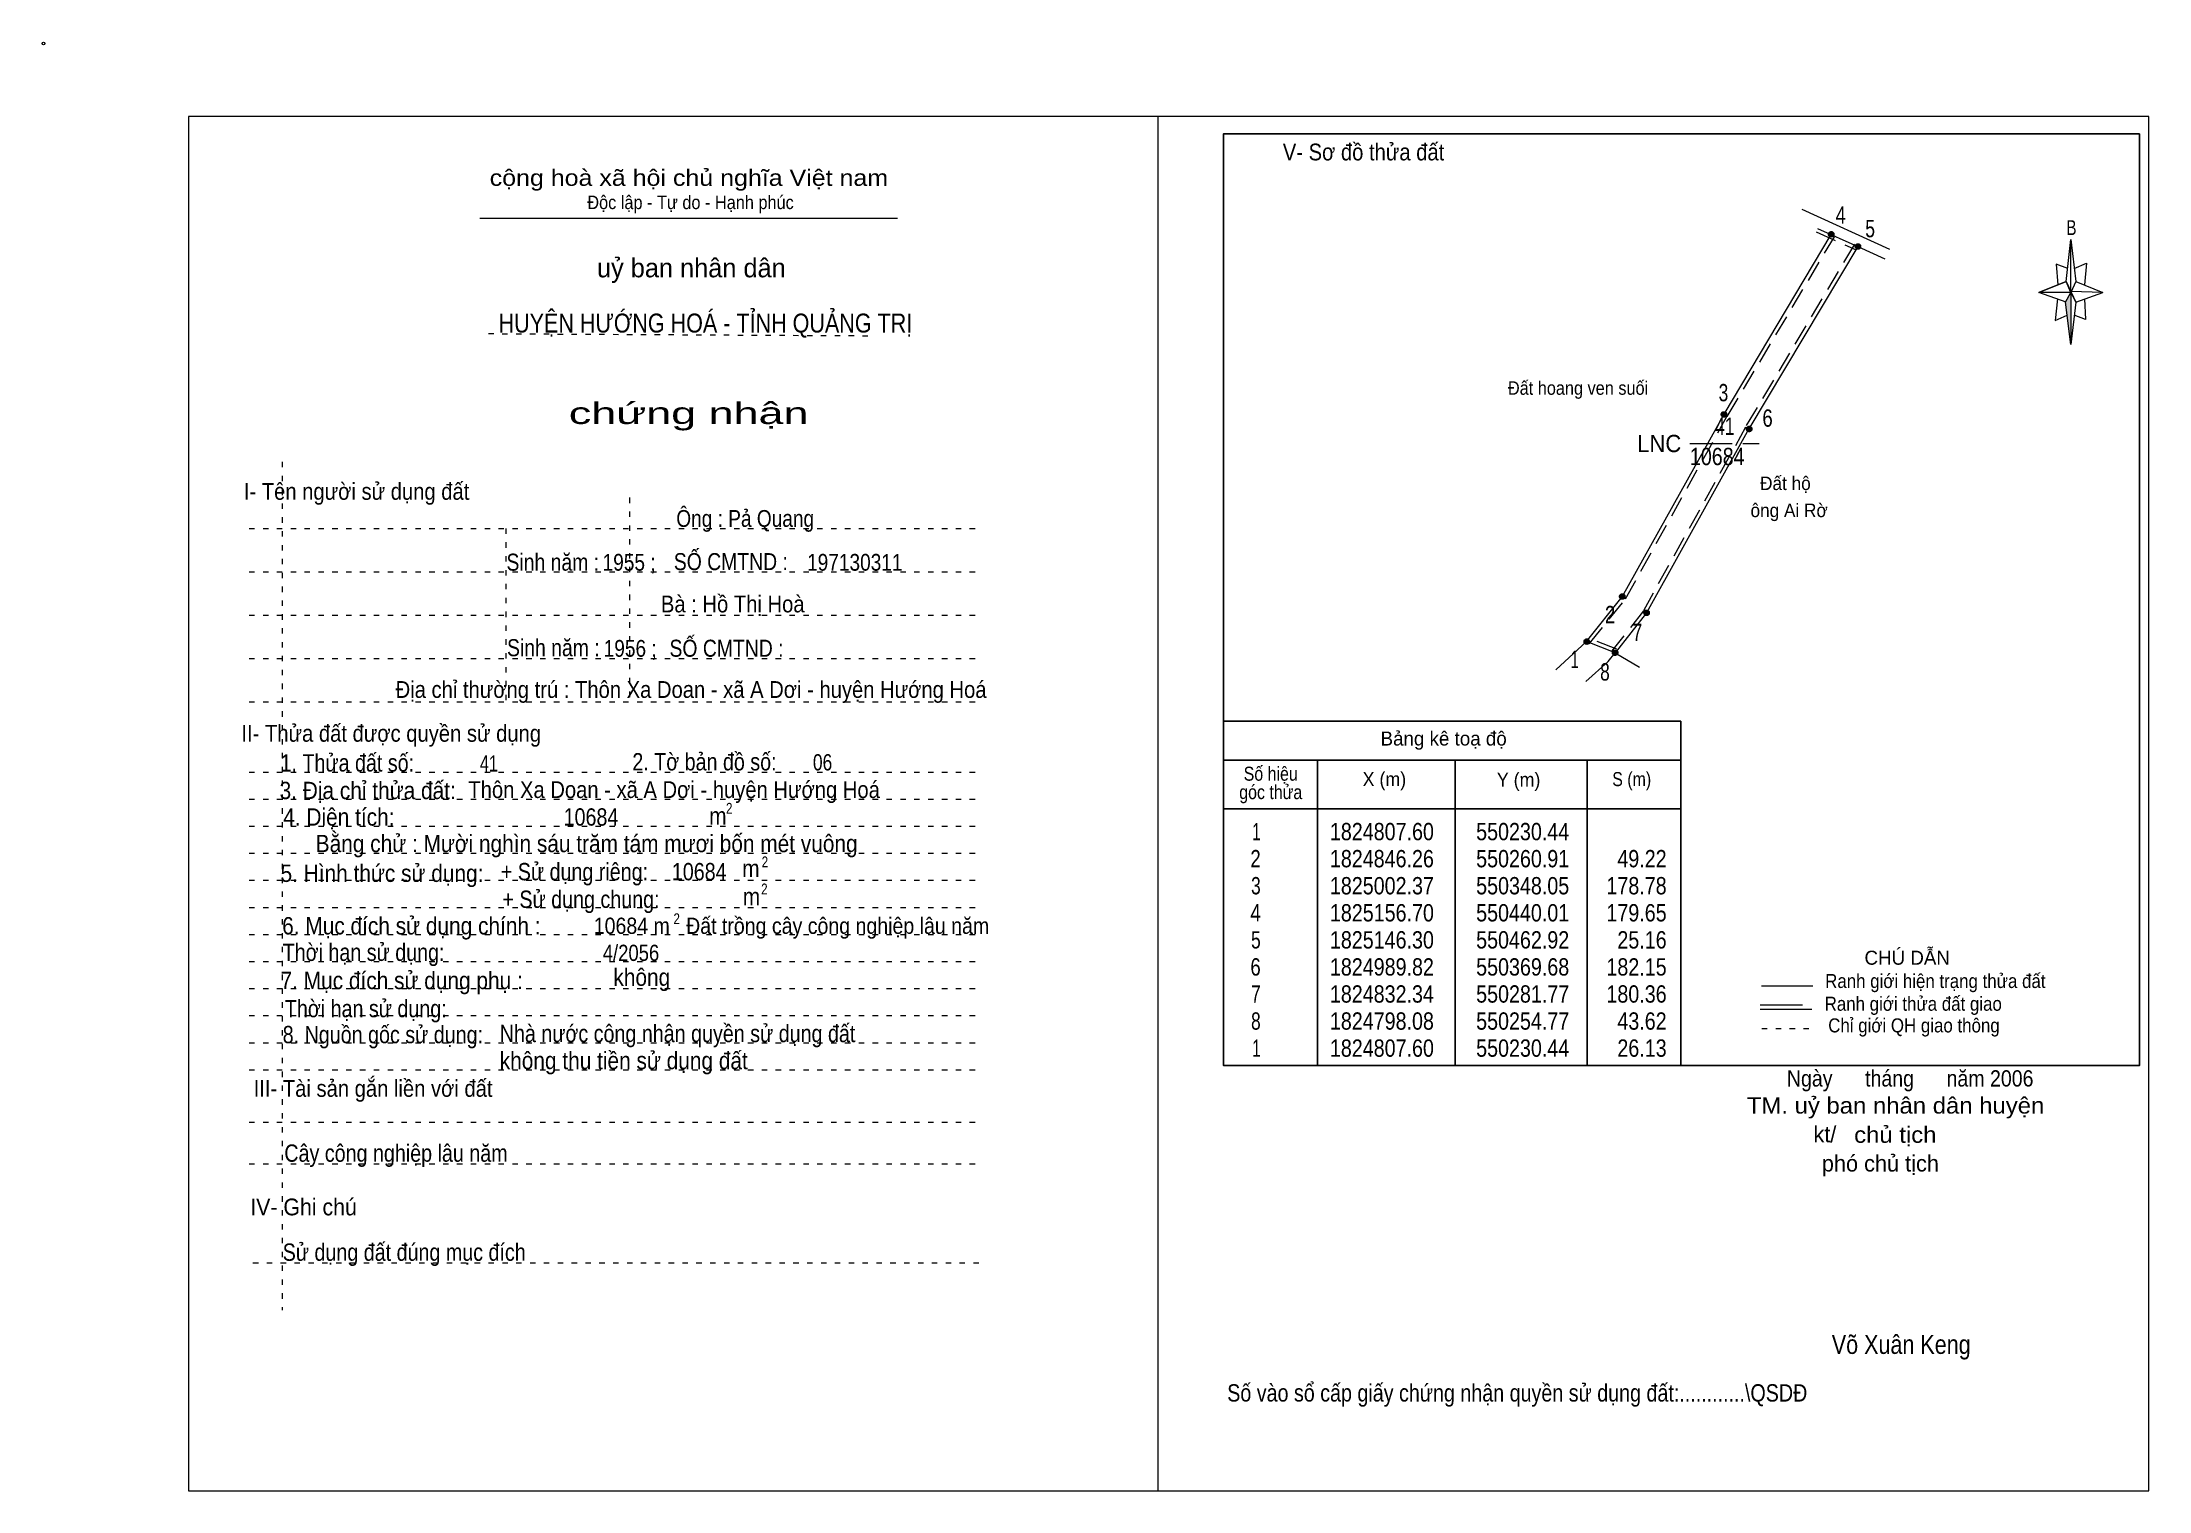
# Model space of a CAD drawing. Header units: centimetres. Extents: x -1.6 to 37.4, y -1.3 to 25.5.
import ezdxf
from ezdxf.enums import TextEntityAlignment as Align

# ---------------------------------------------------------------- set-up
doc = ezdxf.new("R2010")
doc.units = ezdxf.units.CM
doc.header["$LTSCALE"] = 0.13
for name, pattern in [('DOTTED', [1.5, 0.3, -1.2]), ('LONG_DASHED', [7.5, 6, -1.5]), ('MEDIUM_DASHED', [4.5, 3, -1.5])]:
    doc.linetypes.add(name, pattern=pattern)
for name, color, linetype, lineweight in [('1', 7, 'DOTTED', 13), ('10', 7, 'Continuous', 13), ('2', 7, 'Continuous', 25), ('3', 7, 'Continuous', 13), ('30', 7, 'Continuous', 13), ('32', 7, 'LONG_DASHED', 13), ('33', 7, 'LONG_DASHED', 13), ('35', 7, 'Continuous', 13)]:
    doc.layers.add(name, color=color, linetype=linetype, lineweight=lineweight)

msp = doc.modelspace()

# ---------------------------------------------------------------- hatches: boundary and pattern name
at = {"layer": '30'}
msp.add_hatch(color=256, dxfattribs=at).paths.add_polyline_path([(35.91, 20.87), (35.91, 19.91), (35.81, 20.69)])
at = {"layer": '32'}
for points in [[(31.5314, 21.9447, 1), (31.4314, 21.9447, 1)], [(32.0253, 21.7205, 1), (31.9253, 21.7205, 1)], [(29.5491, 18.6179, 1), (29.4491, 18.6179, 1)], [(30.0153, 18.3474, 1), (29.9153, 18.3474, 1)], [(27.6707, 15.2527, 1), (27.5707, 15.2527, 1)], [(28.1203, 14.9527, 1), (28.0203, 14.9527, 1)], [(27.0138, 14.4194, 1), (26.9138, 14.4194, 1)], [(27.5383, 14.2142, 1), (27.4383, 14.2142, 1)]]:
    msp.add_hatch(color=256, dxfattribs=at).paths.add_polyline_path(points)

# ---------------------------------------------------------------- linework, layer by layer
at = {"layer": '1', "linetype": 'Continuous'}
msp.add_line((6.51, 22.24), (14.23, 22.24), dxfattribs=at)
at = {"layer": '1'}
for p, q in [((6.67, 20.11), (13.82, 20.07)), ((2.86, 17.74), (2.86, 2.07)), ((9.28, 17.08), (9.28, 13.31)), ((2.25, 16.51), (15.75, 16.51)), ((6.99, 16.51), (6.99, 13.31)), ((2.25, 15.71), (15.75, 15.71)), ((2.25, 14.91), (15.75, 14.91)), ((2.25, 14.11), (15.75, 14.11)), ((2.25, 13.31), (15.75, 13.31)), ((2.25, 12.01), (15.75, 12.01)), ((2.25, 11.51), (15.75, 11.51)), ((2.25, 11.01), (15.75, 11.01)), ((2.25, 10.51), (15.75, 10.51)), ((2.25, 10.01), (15.75, 10.01)), ((2.25, 9.51), (15.75, 9.51)), ((2.25, 9.01), (15.75, 9.01)), ((2.25, 8.51), (15.75, 8.51)), ((2.25, 8.01), (15.75, 8.01)), ((2.25, 7.51), (15.75, 7.51)), ((2.25, 7.01), (15.75, 7.01)), ((2.25, 6.51), (15.75, 6.51)), ((2.25, 5.54), (15.75, 5.54)), ((2.25, 4.77), (15.75, 4.77)), ((2.32, 2.94), (15.82, 2.94))]:
    msp.add_line(p, q, dxfattribs=at)
at = {"layer": '10'}
for p, q in [((30.94, 22.41), (32.56, 21.67)), ((31.97, 21.72), (32.47, 21.49)), ((26.39, 13.9), (26.96, 14.42)), ((26.95, 13.68), (27.36, 14.05)), ((27.36, 14.05), (27.49, 14.21)), ((27.49, 14.21), (27.94, 13.95))]:
    msp.add_line(p, q, dxfattribs=at)
at = {"layer": '10', "linetype": 'MEDIUM_DASHED'}
for p, q in [((29.56, 18.58), (31.54, 21.9)), ((31.2, 21.99), (31.94, 21.66)), ((31.91, 21.76), (29.9, 18.39)), ((27.52, 14.28), (26.99, 14.49))]:
    msp.add_line(p, q, dxfattribs=at)
at = {"layer": '10'}
for points in [[(26.96, 14.42), (27.62, 15.25), (29.5, 18.62), (31.48, 21.94)], [(31.23, 22.05), (31.97, 21.72), (29.96, 18.35)], [(29.96, 18.35), (28.07, 14.95), (27.49, 14.21), (26.96, 14.42)]]:
    msp.add_lwpolyline(points, dxfattribs=at)
at = {"layer": '10', "linetype": 'MEDIUM_DASHED'}
for points in [[(27.01, 14.38), (27.68, 15.21), (29.56, 18.59)], [(29.9, 18.38), (28.01, 14.99), (27.43, 14.25)]]:
    msp.add_lwpolyline(points, dxfattribs=at)
at = {"layer": '10'}
msp.add_circle((-1.55, 25.47), 0.025, dxfattribs=at)
at = {"layer": '2'}
for p, q in [((20.25, 12.95), (28.7, 12.95)), ((28.7, 6.59), (28.7, 12.95)), ((20.25, 12.23), (28.7, 12.23)), ((21.99, 6.59), (21.99, 12.23)), ((24.53, 10.89), (24.53, 12.23)), ((26.97, 12.23), (26.97, 6.59)), ((20.25, 11.33), (28.7, 11.33))]:
    msp.add_line(p, q, dxfattribs=at)
msp.add_lwpolyline([(37.18, 23.8), (20.25, 23.8), (20.25, 6.59), (37.18, 6.59)], close=True, dxfattribs=at)
msp.add_lwpolyline([(24.53, 6.59), (24.53, 10.39), (24.53, 10.89)], dxfattribs=at)
at = {"layer": '3'}
msp.add_line((19.04, 24.12), (19.04, -1.27), dxfattribs=at)
for points in [[(19.04, 24.12), (1.13, 24.12), (1.13, -1.27), (19.04, -1.27)], [(19.04, -1.27), (37.35, -1.27), (37.35, 24.12), (19.04, 24.12)]]:
    msp.add_lwpolyline(points, dxfattribs=at)
at = {"layer": '30'}
for p, q in [((35.82, 21.07), (35.91, 21.85)), ((36, 21.07), (36.5, 20.87)), ((35.82, 20.69), (35.32, 20.87)), ((36, 20.69), (35.91, 19.91)), ((36.16, 20.75), (36.18, 20.37)), ((36.18, 20.37), (35.97, 20.45))]:
    msp.add_line(p, q, dxfattribs=at)
for points in [[(35.91, 21.85), (36, 21.07), (35.91, 20.87)], [(35.91, 20.87), (35.32, 20.87), (35.82, 21.07), (36, 20.69), (36.5, 20.87), (35.91, 20.89)], [(35.91, 20.87), (35.91, 19.91), (35.81, 20.69)]]:
    msp.add_lwpolyline(points, close=True, dxfattribs=at)
for points in [[(35.97, 21.31), (36.2, 21.41), (36.16, 21.01)], [(35.91, 20.87), (35.82, 21.07), (35.32, 20.87)], [(35.85, 21.31), (35.64, 21.39), (35.67, 21.01)], [(35.66, 20.75), (35.62, 20.35), (35.84, 20.45)], [(35.91, 20.87), (36, 20.69), (36.5, 20.87)]]:
    msp.add_lwpolyline(points, dxfattribs=at)
at = {"layer": '32'}
for centre in [(31.4814, 21.9447), (31.9753, 21.7205), (29.4991, 18.6179), (29.9653, 18.3474), (27.6207, 15.2527), (28.0703, 14.9527), (26.9638, 14.4194), (27.4883, 14.2142)]:
    msp.add_circle(centre, 0.05, dxfattribs=at)
at = {"layer": '33'}
msp.add_line((28.87, 18.08), (30.15, 18.08), dxfattribs=at)
at = {"layer": '35'}
for p, q in [((30.19, 8.06), (31.14, 8.06)), ((30.17, 7.63), (31.12, 7.63))]:
    msp.add_line(p, q, dxfattribs=at)
at = {"layer": '35', "linetype": 'LONG_DASHED'}
msp.add_line((30.17, 7.71), (31.12, 7.71), dxfattribs=at)
at = {"layer": '35', "linetype": 'DOTTED'}
msp.add_line((30.2, 7.27), (31.19, 7.27), dxfattribs=at)

# ---------------------------------------------------------------- texts
at = {"layer": '1'}
for s, height, width, p in [('V- Sơ đồ thửa đất', 0.31, 0.9, (22.84, 23.31)), ('cộng hoà xã hội chủ nghĩa Việt nam', 0.3, 1.15, (10.375, 22.84)), ('Độc lập - Tự do - Hạnh phúc', 0.25, 0.9, (10.405, 22.41)), ('chứng nhận', 0.4, 1.55, (10.37, 18.44)), ('I- Tên người sử dụng đất', 0.31, 0.9, (4.235, 17.04)), ('II- Thửa đất được quyền sử dụng', 0.31, 0.9, (4.875, 12.57)), ('III- Tài sản gắn liền với đất', 0.31, 0.9, (4.54, 6.01)), ('IV- Ghi chú', 0.31, 0.95, (3.255, 3.82))]:
    msp.add_text(s, height=height, dxfattribs=dict(at, width=width)).set_placement(p, align=Align.CENTER)
msp.add_text('uỷ ban nhân dân', height=0.35, dxfattribs=at).set_placement((10.42, 21.15), align=Align.CENTER)
at = {"layer": '10'}
for s, width, p in [('  Đất hoang ven suối', 0.9, (25.34, 18.98)), ('  Đất hộ', 0.95, (29.99, 17.22)), ('ông Ai Rờ', 0.95, (29.99, 16.72))]:
    msp.add_text(s, height=0.25, dxfattribs=dict(at, width=width)).set_placement(p)
for s, height, width, p in [('Ông : Pả Quang', 0.31, 0.85, (11.415, 16.54)), ('Sinh năm :', 0.3149, 0.85, (7.86, 15.73)), ('1955 ;', 0.31, 0.85, (9.27, 15.73)), ('SỐ CMTND :', 0.3149, 0.85, (11.15, 15.74)), ('197130311', 0.31, 0.85, (13.44, 15.73)), ('Bà : Hồ Thị Hoà', 0.31, 0.9, (11.185, 14.96)), ('Sinh năm :', 0.3149, 0.85, (7.87, 14.15)), ('1956 ;', 0.31, 0.85, (9.29, 14.14)), ('SỐ CMTND :', 0.3149, 0.85, (11.07, 14.14)), ('Địa chỉ thường trú : Thôn Xa Doan - xã A Dơi - huyện Hướng Hoá', 0.31, 0.9, (10.415, 13.38)), ('41', 0.3, 0.75, (6.68, 12.02)), ('06', 0.3, 0.8, (12.845, 12.04)), (' Thôn Xa Doan - xã A Dơi - huyện Hướng Hoá', 0.31, 0.9, (10.05, 11.53)), ('10684 m   Đất trồng cây công nghiệp lâu năm', 0.3, 0.9, (12.27, 9.02)), ('4/2056', 0.3, 0.85, (9.305, 8.52)), ('Ngày      tháng      năm 2006', 0.3, 0.9, (32.94, 6.2)), ('TM. uỷ ban nhân dân huyện', 0.3, 1.1, (32.67, 5.7)), ('chủ tịch', 0.3, 1.1, (32.665, 5.16)), ('Võ Xuân Keng ', 0.35, 0.85, (32.83, 1.26))]:
    msp.add_text(s, height=height, dxfattribs=dict(at, width=width)).set_placement(p, align=Align.CENTER)
for s, p in [('kt/ ', (31.42, 5.17)), ('phó chủ tịch ', (32.445, 4.63))]:
    msp.add_text(s, height=0.3, dxfattribs=at).set_placement(p, align=Align.CENTER)
at = {"layer": '2'}
for s, height, width, p in [('HUYỆN HƯỚNG HOÁ - TỈNH QUẢNG TRỊ', 0.35, 0.85, (10.68, 20.13)), ('Số hiệu', 0.2591, 0.85, (21.125, 11.85)), ('3. Địa chỉ thửa đất:', 0.32, 0.9, (4.44, 11.51)), ('góc thửa', 0.2591, 0.85, (21.125, 11.51)), ('X (m)', 0.2591, 0.95, (23.225, 11.75)), ('Y (m)', 0.2591, 0.95, (25.705, 11.74)), ('S (m)', 0.2591, 0.85, (27.795, 11.75)), ('Số vào sổ cấp giấy chứng nhận quyền sử dụng đất:............\\QSDĐ', 0.32, 0.85, (25.68, 0.38))]:
    msp.add_text(s, height=height, dxfattribs=dict(at, width=width)).set_placement(p, align=Align.CENTER)
msp.add_text('Bảng kê toạ độ', height=0.2591, dxfattribs=at).set_placement((24.32, 12.5), align=Align.CENTER)
for s, height, width, p in [('1. Thửa đất số:', 0.32, 0.85, (2.83, 12.02)), ('2. Tờ bản đồ số:', 0.32, 0.85, (9.33, 12.04)), ('4. Diện tích:', 0.32, 0.9, (2.88, 11.02)), ('10684', 0.32, 0.85, (8.06, 11.02)), ('m', 0.32, 0.9, (10.75, 11.04)), ('2', 0.2, 0.8, (11.06, 11.24)), ('Bằng chử : Mười nghìn sáu trăm tám mươi bốn mét vuông', 0.32, 0.9, (3.48, 10.53)), ('5. Hình thức sử dụng:', 0.32, 0.9, (2.83, 9.98)), ('+ Sử dụng riêng:', 0.32, 0.85, (6.9, 10.01)), ('10684', 0.32, 0.85, (10.06, 10.01)), ('m', 0.32, 0.9, (11.36, 10.07)), ('2', 0.2, 0.8, (11.72, 10.25)), ('+ Sử dụng chung:', 0.32, 0.85, (6.93, 9.5)), ('m', 0.32, 0.9, (11.37, 9.55)), ('2', 0.2, 0.8, (11.71, 9.75)), ('6. Mục đích sử dụng chính : ', 0.32, 0.9, (2.86, 9.01)), ('2', 0.2, 0.8, (10.09, 9.2)), ('Thời hạn sử dụng: ', 0.32, 0.85, (2.87, 8.52)), ('7. Mục đích sử dụng phụ : ', 0.32, 0.9, (2.83, 8)), ('không', 0.32, 0.9, (8.98, 8.06)), ('Thời hạn sử dụng: ', 0.32, 0.85, (2.91, 7.48)), ('8. Nguồn gốc sử dụng: ', 0.32, 0.85, (2.87, 7)), ('Nhà nước công nhận quyền sử dụng đất ', 0.32, 0.85, (6.88, 7.02)), ('không thu tiền sử dụng đất', 0.32, 0.9, (6.88, 6.52)), ('Cây công nghiệp lâu năm', 0.32, 0.85, (2.9, 4.81)), ('Sử dụng đất đúng mục đích', 0.32, 0.85, (2.87, 2.98))]:
    msp.add_text(s, height=height, dxfattribs=dict(at, width=width)).set_placement(p)
at = {"layer": '30', "width": 0.75}
msp.add_text('B', height=0.2756, dxfattribs=at).set_placement((35.92, 21.93), align=Align.CENTER)
at = {"layer": '30'}
for s, width, p in [('1', 0.65, (20.94, 10.75)), ('1824807.60', 0.85, (24.14, 10.75)), ('550230.44', 0.85, (26.64, 10.75)), ('550230.44', 0.85, (26.64, 10.75)), ('2', 0.8, (20.94, 10.25)), ('1824846.26', 0.85, (24.14, 10.25)), ('550260.91', 0.85, (26.64, 10.25)), ('49.22', 0.85, (28.44, 10.25)), ('3', 0.75, (20.94, 9.75)), ('1825002.37', 0.85, (24.14, 9.75)), ('550348.05', 0.85, (26.64, 9.75)), ('178.78', 0.85, (28.44, 9.75)), ('4', 0.8, (20.94, 9.25)), ('1825156.70', 0.85, (24.14, 9.25)), ('550440.01', 0.85, (26.64, 9.25)), ('179.65', 0.85, (28.44, 9.25)), ('5', 0.75, (20.94, 8.75)), ('1825146.30', 0.85, (24.14, 8.75)), ('550462.92', 0.85, (26.64, 8.75)), ('25.16', 0.85, (28.44, 8.75)), ('6', 0.8, (20.94, 8.25)), ('1824989.82', 0.85, (24.14, 8.25)), ('550369.68', 0.85, (26.64, 8.25)), ('182.15', 0.85, (28.44, 8.25)), ('7', 0.75, (20.94, 7.75)), ('1824832.34', 0.85, (24.14, 7.75)), ('550281.77', 0.85, (26.64, 7.75)), ('180.36', 0.85, (28.44, 7.75)), ('8', 0.75, (20.94, 7.25)), ('1824798.08', 0.85, (24.14, 7.25)), ('550254.77', 0.85, (26.64, 7.25)), ('43.62', 0.85, (28.44, 7.25)), ('1', 0.65, (20.94, 6.75)), ('1824807.60', 0.85, (24.14, 6.75)), ('550230.44', 0.85, (26.64, 6.75)), ('26.13', 0.85, (28.44, 6.75))]:
    msp.add_text(s, height=0.32, dxfattribs=dict(at, width=width)).set_placement(p, align=Align.RIGHT)
at = {"layer": '32'}
for s, width, p in [('4', 0.8, (31.655, 22.14)), ('5', 0.75, (32.2, 21.89)), ('3', 0.75, (29.49, 18.86)), ('6', 0.8, (30.305, 18.39)), ('2', 0.8, (27.395, 14.76)), ('7', 0.75, (27.9, 14.43)), ('1', 0.65, (26.74, 13.93)), ('8', 0.75, (27.3, 13.7))]:
    msp.add_text(s, height=0.32, dxfattribs=dict(at, width=width)).set_placement(p, align=Align.CENTER)
at = {"layer": '33'}
for s, width, p in [('41', 0.75, (29.515, 18.24)), ('10684', 0.85, (29.375, 17.68))]:
    msp.add_text(s, height=0.32, dxfattribs=dict(at, width=width)).set_placement(p, align=Align.CENTER)
at = {"layer": '33', "width": 0.95}
msp.add_text('LNC', height=0.32, dxfattribs=at).set_placement((28.71, 17.92), align=Align.RIGHT)
at = {"layer": '35'}
msp.add_text('CHÚ DẪN', height=0.2591, dxfattribs=at).set_placement((32.885, 8.45), align=Align.CENTER)
at = {"layer": '35', "width": 0.9}
for s, p in [('Ranh giới hiện trạng thửa đất', (33.405, 8.02)), ('Ranh giới thửa đất giao ', (33.04, 7.6)), ('Chỉ giới QH giao thông', (33.01, 7.2))]:
    msp.add_text(s, height=0.2591, dxfattribs=at).set_placement(p, align=Align.CENTER)

doc.saveas('drawing.dxf')
